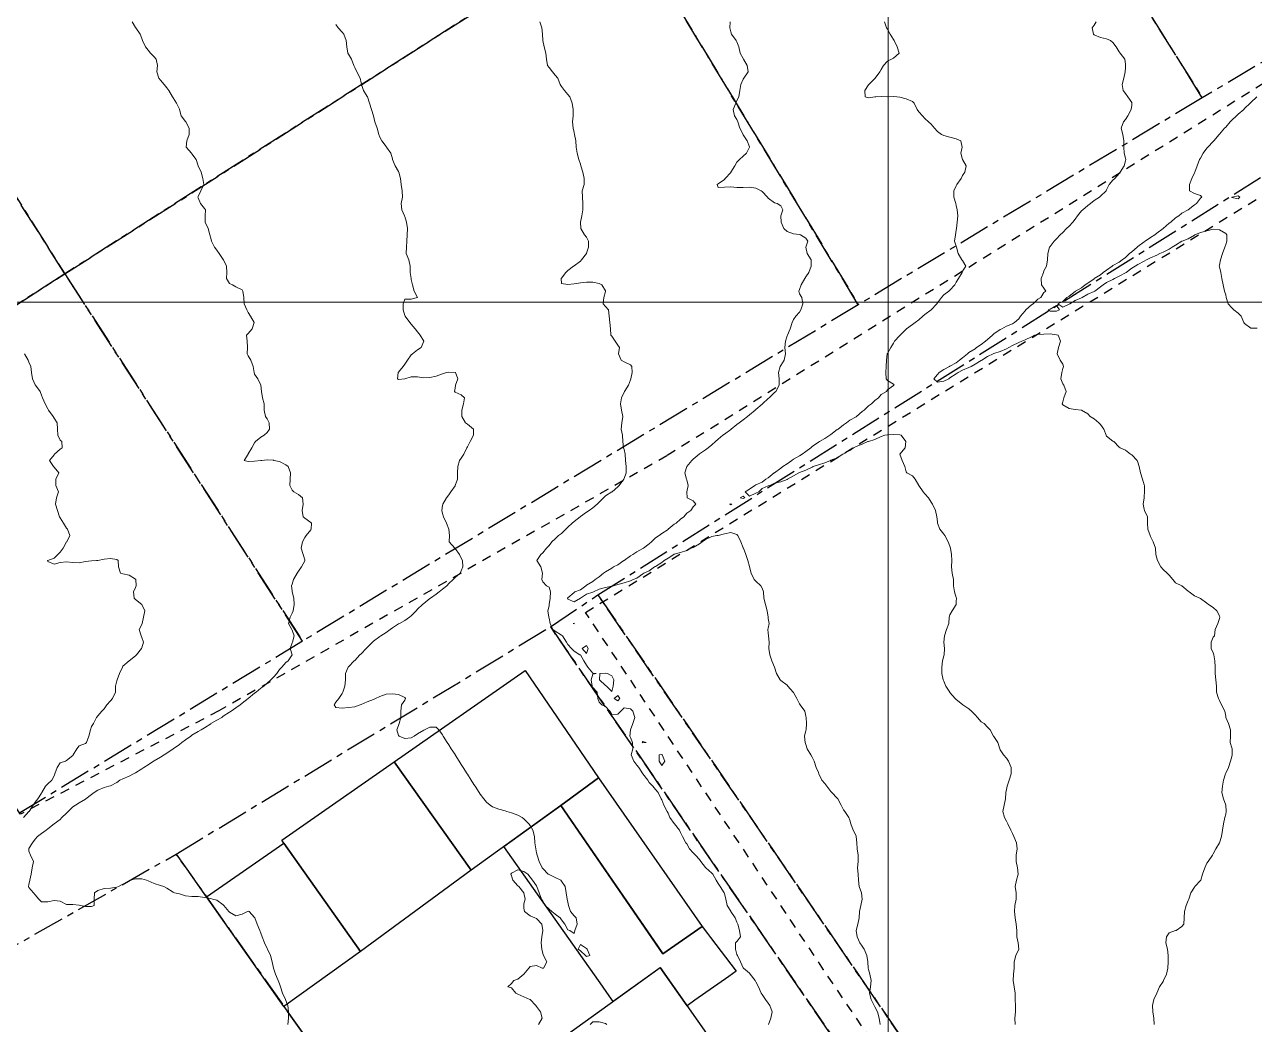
# Model space of a CAD drawing. Header units: centimetres. Extents: x 0 to 642158, y -847 to 649707.
# Drawn here: x 616697.9 to 616796, y 620529.8 to 620609.5 of the extents above; entities that cross this region are included whole.
import ezdxf

# ---------------------------------------------------------------- set-up
doc = ezdxf.new("R2010")
doc.units = ezdxf.units.CM
doc.header["$MEASUREMENT"] = 0
doc.linetypes.add('CENTERX2', pattern=[4, 2.5, -0.5, 0.5, -0.5])
doc.linetypes.add('JIS_02_0.7', pattern=[1.35, 0.75, -0.6])
for name, color, linetype, lineweight in [('MEV_grille', 254, 'Continuous', 9), ('WAL_parcellaire agricole', 7, 'JIS_02_0.7', 25), ('WAL_topographie 0.5', 253, 'Continuous', 20)]:
    doc.layers.add(name, color=color, linetype=linetype, lineweight=lineweight)
doc.layers.add('SPW_batiments', color=7, linetype='Continuous')
doc.layers.add('SPW_parcellaire cadastral', color=7, linetype='CENTERX2', lineweight=25, true_color=0xff0542)

# ---------------------------------------------------------------- blocks, each defined once
blk = doc.blocks.new('*U114')
at = {"layer": 'MEV_grille', "transparency": 33554687}
blk.add_lwpolyline([(-1338.461, 0), (1338.461, 0)], dxfattribs=at)
blk = doc.blocks.new('*U115')
at = {"layer": 'MEV_grille', "color": 0, "linetype": 'ByBlock', "lineweight": -2, "transparency": 16777216}
blk.add_blockref('*U114', (0, -1800), dxfattribs=at)
blk = doc.blocks.new('*U112')
at = {"layer": 'MEV_grille', "transparency": 33554687}
blk.add_lwpolyline([(0, 1825.476), (0, -1825.476)], dxfattribs=at)
blk = doc.blocks.new('*U113')
at = {"layer": 'MEV_grille', "color": 0, "linetype": 'ByBlock', "lineweight": -2, "transparency": 16777216}
blk.add_blockref('*U112', (1400, 0), dxfattribs=at)

msp = doc.modelspace()

# ---------------------------------------------------------------- linework, layer by layer
at = {"layer": 'SPW_batiments'}
for points in [[(616743.689, 620549.424), (616740.681, 620547.218), (616733.546, 620542.068), (616727.394, 620550.701), (616737.846, 620557.983), (616743.689, 620549.424)], [(616733.546, 620542.068), (616724.708, 620535.572), (616718.582, 620544.214), (616718.415, 620544.446), (616727.394, 620550.701), (616733.546, 620542.068)], [(616751.983, 620537.551), (616748.833, 620535.384), (616740.681, 620547.218), (616743.689, 620549.424), (616751.983, 620537.551)], [(616751.39, 620531.673), (616750.771, 620531.235), (616748.632, 620534.284), (616748.623, 620534.277), (616744.875, 620531.584), (616744.362, 620532.31), (616744.018, 620532.797), (616736.142, 620543.942), (616739.94, 620546.683), (616740.681, 620547.218), (616748.693, 620535.587), (616748.833, 620535.384), (616751.983, 620537.551), (616752.408, 620536.996), (616752.643, 620536.689), (616754.698, 620534.01), (616754.097, 620533.585), (616751.39, 620531.673)], [(616724.708, 620535.572), (616718.6, 620531.181), (616712.416, 620539.93), (616718.582, 620544.214), (616724.708, 620535.572)], [(616758.517, 620520.185), (616775.953, 620495.388), (616765.021, 620487.87), (616747.785, 620512.55), (616746.252, 620511.45), (616736.451, 620525.532), (616748.633, 620534.284), (616758.517, 620520.185)]]:
    msp.add_lwpolyline(points, dxfattribs=at)
at = {"layer": 'SPW_parcellaire cadastral'}
for points in [[(616716.473, 620755.077), (616721.276, 620754.809), (616806.4, 620612.31), (616791.886, 620603.677), (616772.839, 620634.138), (616700.189, 620750.603), (616711.082, 620755.815), (616716.473, 620755.077)], [(616673.238, 620735.417), (616745.705, 620618.073), (616701.115, 620589.63), (616625.676, 620708.736), (616673.238, 620735.417)], [(616660.015, 620563.348), (616586.467, 620680.513), (616589.488, 620683.691), (616625.676, 620708.736), (616701.115, 620589.63), (616660.015, 620563.348)], [(616764.432, 620587.17), (616745.705, 620618.073), (616750.848, 620621.124), (616762.541, 620628.05), (616772.839, 620634.138), (616791.886, 620603.677), (616764.432, 620587.17)], [(616764.432, 620587.17), (616720.08, 620560.324), (616701.115, 620589.63), (616745.705, 620618.073), (616764.432, 620587.17)], [(616839.795, 620553.412), (616777.515, 620514.662), (616743.656, 620564.021), (616804.798, 620602.531), (616839.446, 620553.878), (616839.795, 620553.412)], [(616660.015, 620563.348), (616701.115, 620589.63), (616720.08, 620560.324), (616675.379, 620533.18), (616660.015, 620563.348)], [(616773.721, 620512.284), (616739.866, 620561.477), (616743.656, 620564.021), (616777.515, 620514.662), (616773.721, 620512.284)], [(616773.721, 620512.284), (616784.98, 620495.889), (616775.953, 620495.388), (616765.021, 620487.87), (616747.786, 620512.551), (616741.854, 620508.295), (616736.728, 620515.693), (616741.161, 620518.765), (616736.384, 620525.566), (616727.26, 620518.928), (616718.6, 620531.181), (616712.415, 620539.929), (616709.995, 620543.342), (616739.866, 620561.477), (616773.721, 620512.284)], [(616764.436, 620409.464), (616718.631, 620473.946), (616738.958, 620488.505), (616727.015, 620505.508), (616706.721, 620490.909), (616694.46, 620508.382), (616685.388, 620521.293), (616681.328, 620527.07), (616709.995, 620543.342), (616712.415, 620539.929), (616718.6, 620531.181), (616727.26, 620518.928), (616736.384, 620525.566), (616741.161, 620518.765), (616736.728, 620515.693), (616741.854, 620508.295), (616747.786, 620512.551), (616765.021, 620487.87), (616775.953, 620495.388), (616784.98, 620495.889), (616829.378, 620431.374), (616810.738, 620422.244), (616764.436, 620409.464)]]:
    msp.add_lwpolyline(points, dxfattribs=at)
at = {"layer": 'WAL_parcellaire agricole'}
for points in [[(616522.872, 620919.836), (616570.045, 620862.342), (616614.184, 620807.747), (616630.186, 620791.249), (616643.887, 620779.851), (616659.086, 620770.25), (616672.756, 620763.502), (616687.347, 620758.574), (616702.897, 620754.946), (616721.847, 620753.578), (616739.047, 620754.39), (616761.889, 620757.698), (616804.495, 620698.671), (616831, 620661.774), (616849.652, 620636.377), (616803.656, 620609.121), (616749.161, 620575.115), (616713.413, 620554.761), (616697.581, 620546.526), (616688.913, 620558.859), (616551.728, 620726.674), (616446.381, 620851.161), (616490.176, 620891.332), (616522.872, 620919.836)], [(616742.662, 620562.615), (616805.407, 620601.247), (616844.413, 620546.627), (616853.289, 620535.378), (616904.922, 620465.135), (616888.924, 620453.383), (616854.762, 620418.713), (616845.304, 620409.253), (616831.302, 620429.876), (616825.702, 620436.451), (616812.924, 620455.249), (616810.299, 620459.624), (616795.671, 620482.872), (616790.42, 620491.621), (616761.665, 620534.117), (616742.662, 620562.615)]]:
    msp.add_lwpolyline(points, dxfattribs=at)
at = {"layer": 'WAL_topographie 0.5'}
for points in [[(616706.492, 620609.75), (616706.75, 620609.279), (616706.771, 620609.25), (616707.135, 620608.75), (616707.25, 620608.417), (616707.308, 620608.25), (616707.56, 620607.75), (616707.75, 620607.475), (616707.938, 620607.25), (616708.25, 620606.938), (616708.4, 620606.75), (616708.5, 620606.25), (616708.445, 620605.75), (616708.617, 620605.25), (616708.75, 620605.088), (616709.05, 620604.75), (616709.25, 620604.485), (616709.42, 620604.25), (616709.701, 620603.75), (616709.75, 620603.679), (616710.028, 620603.25), (616710.25, 620602.77), (616710.26, 620602.75), (616710.384, 620602.25), (616710.75, 620601.781), (616710.775, 620601.75), (616711.045, 620601.25), (616711.028, 620600.75), (616710.854, 620600.25), (616710.798, 620599.75), (616711.228, 620599.25), (616711.25, 620599.214), (616711.592, 620598.75), (616711.75, 620598.25), (616711.75, 620598.25), (616711.989, 620597.75), (616712.13, 620597.25), (616712.197, 620596.75), (616711.956, 620596.25), (616711.75, 620595.812), (616711.721, 620595.75), (616711.75, 620595.688), (616711.945, 620595.25), (616712.25, 620594.857), (616712.344, 620594.75), (616712.3, 620594.25), (616712.317, 620593.75), (616712.547, 620593.25), (616712.671, 620592.75), (616712.75, 620592.477), (616712.82, 620592.25), (616713.058, 620591.75), (616713.25, 620591.523), (616713.417, 620591.25), (616713.75, 620590.788), (616713.773, 620590.75), (616714.014, 620590.25), (616714.042, 620589.75), (616714.01, 620589.25), (616714.25, 620588.875), (616714.5, 620588.75), (616714.75, 620588.596), (616715.25, 620588.35), (616715.307, 620588.25), (616715.406, 620587.75), (616715.429, 620587.25), (616715.625, 620586.75), (616715.75, 620586.542), (616715.925, 620586.25), (616716.219, 620585.75), (616716.05, 620585.25), (616715.75, 620584.875), (616715.613, 620584.75), (616715.667, 620584.25), (616715.697, 620583.75), (616715.667, 620583.25), (616715.75, 620583.096), (616715.964, 620582.75), (616716.142, 620582.25), (616716.217, 620581.75), (616716.25, 620581.635), (616716.513, 620581.25), (616716.75, 620580.75), (616716.75, 620580.75), (616716.806, 620580.25), (616716.897, 620579.75), (616717.008, 620579.25), (616717.026, 620578.75), (616717.125, 620578.25), (616717.25, 620578.06), (616717.412, 620577.75), (616717.452, 620577.25), (616717.25, 620576.984), (616717.021, 620576.75), (616716.75, 620576.606), (616716.329, 620576.25), (616716.25, 620576.139), (616716.024, 620575.75), (616715.75, 620575.26), (616715.742, 620575.25), (616715.417, 620574.75), (616715.75, 620574.648), (616716.25, 620574.675), (616716.75, 620574.742), (616716.821, 620574.75), (616717.25, 620574.788), (616717.75, 620574.758), (616717.792, 620574.75), (616718.25, 620574.654), (616718.75, 620574.401), (616718.926, 620574.25), (616719.112, 620573.75), (616719.094, 620573.25), (616719.06, 620572.75), (616719.25, 620572.369), (616719.375, 620572.25), (616719.75, 620572.029), (616720.067, 620571.75), (616720.139, 620571.25), (616720.048, 620570.75), (616720.139, 620570.25), (616720.25, 620570.129), (616720.75, 620569.797), (616720.788, 620569.75), (616720.769, 620569.25), (616720.75, 620569.221), (616720.36, 620568.75), (616720.25, 620568.589), (616720.064, 620568.25), (616719.964, 620567.75), (616720.12, 620567.25), (616720.25, 620566.812), (616720.265, 620566.75), (616720.25, 620566.729), (616719.994, 620566.25), (616719.75, 620565.906), (616719.656, 620565.75), (616719.356, 620565.25), (616719.25, 620564.883), (616719.194, 620564.75), (616719.25, 620564.35), (616719.264, 620564.25), (616719.395, 620563.75), (616719.406, 620563.25), (616719.325, 620562.75), (616719.25, 620562.562), (616719.083, 620562.25), (616718.967, 620561.75), (616719.232, 620561.25), (616719.25, 620561.208), (616719.412, 620560.75), (616719.266, 620560.25), (616719.25, 620560.187), (616719.098, 620559.75), (616719.25, 620559.25), (616719.25, 620559.25), (616719.25, 620559.25), (616718.942, 620558.75), (616718.75, 620558.631), (616718.43, 620558.25), (616718.25, 620558.066), (616718.038, 620557.75), (616717.75, 620557.446), (616717.562, 620557.25), (616717.25, 620556.985), (616716.983, 620556.75), (616716.75, 620556.588), (616716.374, 620556.25), (616716.25, 620556.172), (616715.75, 620555.763), (616715.736, 620555.75), (616715.25, 620555.376), (616715.102, 620555.25), (616714.75, 620555.011), (616714.397, 620554.75), (616714.25, 620554.657), (616713.75, 620554.332), (616713.626, 620554.25), (616713.25, 620554.033), (616712.773, 620553.75), (616712.75, 620553.734), (616712.25, 620553.407), (616711.985, 620553.25), (616711.75, 620553.113), (616711.25, 620552.818), (616711.153, 620552.75), (616710.75, 620552.454), (616710.449, 620552.25), (616710.25, 620552.094), (616709.763, 620551.75), (616709.75, 620551.739), (616709.25, 620551.382), (616709.028, 620551.25), (616708.75, 620551.068), (616708.25, 620550.787), (616708.18, 620550.75), (616707.75, 620550.456), (616707.408, 620550.25), (616707.25, 620550.14), (616706.75, 620549.835), (616706.581, 620549.75), (616706.25, 620549.551), (616705.75, 620549.355), (616705.495, 620549.25), (616705.25, 620549.063), (616704.75, 620548.778), (616704.632, 620548.75), (616704.25, 620548.65), (616703.75, 620548.447), (616703.45, 620548.25), (616703.25, 620548.101), (616702.789, 620547.75), (616702.75, 620547.72), (616702.25, 620547.438), (616701.948, 620547.25), (616701.75, 620547.112), (616701.383, 620546.75), (616701.25, 620546.611), (616700.879, 620546.25), (616700.75, 620546.105), (616700.25, 620545.75), (616700.25, 620545.75), (616699.75, 620545.354), (616699.614, 620545.25), (616699.25, 620544.974), (616698.937, 620544.75), (616698.75, 620544.531), (616698.529, 620544.25), (616698.25, 620543.778), (616698.229, 620543.75), (616698.25, 620543.583), (616698.368, 620543.25), (616698.615, 620542.75), (616698.509, 620542.25), (616698.417, 620541.75), (616698.327, 620541.25), (616698.25, 620540.917), (616698.217, 620540.75), (616698.25, 620540.687), (616698.618, 620540.25), (616698.75, 620540.094), (616699.025, 620539.75), (616699.25, 620539.525), (616699.75, 620539.521), (616700.25, 620539.631), (616700.75, 620539.583), (616701.25, 620539.321), (616701.75, 620539.318), (616702.25, 620539.269), (616702.35, 620539.25), (616702.75, 620539.159), (616703.25, 620539.156), (616703.438, 620539.25), (616703.45, 620539.75), (616703.489, 620540.25), (616703.75, 620540.432), (616704.25, 620540.583), (616704.75, 620540.625), (616705.25, 620540.705), (616705.387, 620540.75), (616705.75, 620540.932), (616706.25, 620541.2), (616706.357, 620541.25), (616706.75, 620541.372), (616707.25, 620541.368), (616707.632, 620541.25), (616707.75, 620541.203), (616708.25, 620541.006), (616708.75, 620540.847), (616709.019, 620540.75), (616709.25, 620540.63), (616709.75, 620540.296), (616709.875, 620540.25), (616710.25, 620540.175), (616710.75, 620540.021), (616711.25, 620539.946), (616711.75, 620539.952), (616712.25, 620539.875), (616712.75, 620539.804), (616712.886, 620539.75), (616713.25, 620539.657), (616713.75, 620539.291), (616713.789, 620539.25), (616714.208, 620538.75), (616714.25, 620538.7), (616714.75, 620538.412), (616715.25, 620538.54), (616715.683, 620538.75), (616715.75, 620538.797), (616715.824, 620538.75), (616716.25, 620538.29), (616716.267, 620538.25), (616716.467, 620537.75), (616716.667, 620537.25), (616716.75, 620537.033), (616716.857, 620536.75), (616717.045, 620536.25), (616717.25, 620535.804), (616717.277, 620535.75), (616717.519, 620535.25), (616717.648, 620534.75), (616717.75, 620534.25), (616717.75, 620534.25), (616717.933, 620533.75), (616718.131, 620533.25), (616718.25, 620532.994), (616718.33, 620532.75), (616718.491, 620532.25), (616718.711, 620531.75), (616718.75, 620531.654), (616718.91, 620531.25), (616718.967, 620530.75), (616718.95, 620530.25), (616718.905, 620529.75)], [(616739.017, 620609.75), (616739.176, 620609.25), (616739.231, 620608.75), (616739.25, 620608.251), (616739.25, 620608.25), (616739.364, 620607.75), (616739.487, 620607.25), (616739.548, 620606.75), (616739.637, 620606.25), (616739.75, 620606.083), (616740.031, 620605.75), (616740.25, 620605.491), (616740.447, 620605.25), (616740.647, 620604.75), (616740.75, 620604.59), (616740.98, 620604.25), (616741.25, 620603.947), (616741.417, 620603.75), (616741.594, 620603.25), (616741.671, 620602.75), (616741.685, 620602.25), (616741.621, 620601.75), (616741.68, 620601.25), (616741.75, 620600.917), (616741.793, 620600.75), (616741.895, 620600.25), (616741.929, 620599.75), (616742.005, 620599.25), (616742.13, 620598.75), (616742.25, 620598.383), (616742.298, 620598.25), (616742.447, 620597.75), (616742.563, 620597.25), (616742.568, 620596.75), (616742.386, 620596.25), (616742.423, 620595.75), (616742.45, 620595.25), (616742.447, 620594.75), (616742.361, 620594.25), (616742.25, 620593.75), (616742.295, 620593.25), (616742.576, 620592.75), (616742.75, 620592.55), (616742.9, 620592.25), (616742.893, 620591.75), (616742.75, 620591.279), (616742.742, 620591.25), (616742.348, 620590.75), (616742.25, 620590.656), (616741.75, 620590.284), (616741.702, 620590.25), (616741.25, 620589.909), (616741.093, 620589.75), (616740.75, 620589.288), (616740.715, 620589.25), (616740.75, 620588.85), (616741.25, 620588.769), (616741.75, 620588.833), (616742.25, 620588.919), (616742.75, 620588.958), (616743.25, 620588.964), (616743.75, 620588.85), (616743.967, 620588.75), (616744.25, 620588.286), (616744.261, 620588.25), (616744.25, 620588.214), (616744.115, 620587.75), (616744.078, 620587.25), (616744.25, 620587.038), (616744.484, 620586.75), (616744.552, 620586.25), (616744.602, 620585.75), (616744.664, 620585.25), (616744.691, 620584.75), (616744.75, 620584.667), (616745.02, 620584.25), (616745.25, 620583.935), (616745.372, 620583.75), (616745.306, 620583.25), (616745.5, 620582.75), (616745.75, 620582.601), (616746.25, 620582.361), (616746.37, 620582.25), (616746.393, 620581.75), (616746.268, 620581.25), (616746.25, 620581.187), (616746.083, 620580.75), (616745.786, 620580.25), (616745.75, 620580.183), (616745.547, 620579.75), (616745.446, 620579.25), (616745.538, 620578.75), (616745.628, 620578.25), (616745.55, 620577.75), (616745.51, 620577.25), (616745.616, 620576.75), (616745.641, 620576.25), (616745.702, 620575.75), (616745.75, 620575.614), (616745.821, 620575.25), (616745.854, 620574.75), (616745.897, 620574.25), (616745.898, 620573.75), (616745.75, 620573.317), (616745.73, 620573.25), (616745.353, 620572.75), (616745.25, 620572.65), (616744.778, 620572.25), (616744.75, 620572.231), (616744.25, 620571.913), (616744.106, 620571.75), (616743.75, 620571.425), (616743.602, 620571.25), (616743.25, 620570.965), (616742.946, 620570.75), (616742.75, 620570.628), (616742.25, 620570.27), (616742.225, 620570.25), (616741.75, 620569.881), (616741.587, 620569.75), (616741.25, 620569.415), (616741.087, 620569.25), (616740.75, 620568.93), (616740.505, 620568.75), (616740.25, 620568.5), (616739.973, 620568.25), (616739.75, 620567.961), (616739.553, 620567.75), (616739.25, 620567.373), (616739.1, 620567.25), (616738.769, 620566.75), (616739.107, 620566.25), (616739.224, 620565.75), (616739.175, 620565.25), (616739.25, 620565.073), (616739.556, 620564.75), (616739.75, 620564.633), (616739.858, 620564.25), (616739.829, 620563.75), (616739.76, 620563.25), (616739.75, 620563.135), (616739.654, 620562.75), (616739.73, 620562.25), (616739.75, 620562.15), (616739.835, 620561.75), (616740.065, 620561.25), (616740.25, 620561.115), (616740.75, 620560.806), (616740.815, 620560.75), (616741.134, 620560.25), (616741.25, 620560.071), (616741.531, 620559.75), (616741.75, 620559.524), (616742.222, 620559.25), (616742.25, 620559.226), (616742.52, 620558.75), (616742.75, 620558.41), (616742.85, 620558.25), (616743.25, 620557.765), (616743.5, 620557.75), (616743.25, 620557.694), (616743.112, 620557.25), (616743.183, 620556.75), (616743.25, 620556.625), (616743.583, 620556.25), (616743.657, 620555.75), (616743.75, 620555.472), (616743.972, 620555.25), (616744.25, 620555.103), (616744.603, 620554.75), (616744.75, 620554.472), (616745.25, 620554.5), (616745.483, 620554.75), (616745.75, 620555.017), (616746.25, 620554.942), (616746.442, 620554.75), (616746.602, 620554.25), (616746.45, 620553.75), (616746.25, 620553.25), (616746.25, 620553.249), (616746.212, 620552.75), (616746.25, 620552.65), (616746.417, 620552.25), (616746.429, 620551.75), (616746.31, 620551.25), (616746.531, 620550.75), (616746.75, 620550.44), (616746.907, 620550.25), (616747.25, 620549.75), (616747.25, 620549.75), (616747.625, 620549.25), (616747.75, 620549.039), (616748.04, 620548.75), (616748.25, 620548.5), (616748.45, 620548.25), (616748.708, 620547.75), (616748.75, 620547.679), (616748.921, 620547.25), (616749.176, 620546.75), (616749.25, 620546.617), (616749.395, 620546.25), (616749.75, 620545.768), (616749.77, 620545.75), (616750.167, 620545.25), (616750.25, 620545.05), (616750.393, 620544.75), (616750.667, 620544.25), (616750.75, 620544.156), (616750.953, 620543.75), (616751.25, 620543.433), (616751.433, 620543.25), (616751.75, 620542.911), (616751.872, 620542.75), (616752.25, 620542.267), (616752.27, 620542.25), (616752.75, 620541.821), (616752.811, 620541.75), (616753.088, 620541.25), (616753.25, 620541), (616753.398, 620540.75), (616753.729, 620540.25), (616753.75, 620540.187), (616753.865, 620539.75), (616753.964, 620539.25), (616754.25, 620538.783), (616754.272, 620538.75), (616754.607, 620538.25), (616754.75, 620537.9), (616754.809, 620537.75), (616754.945, 620537.25), (616755.03, 620536.75), (616754.75, 620536.361), (616754.639, 620536.25), (616754.629, 620535.75), (616754.75, 620535.338), (616754.797, 620535.25), (616755.038, 620534.75), (616755.25, 620534.272), (616755.274, 620534.25), (616755.75, 620533.833), (616755.813, 620533.75), (616756.195, 620533.25), (616756.25, 620533.162), (616756.476, 620532.75), (616756.68, 620532.25), (616756.75, 620532.143), (616757.032, 620531.75), (616757.25, 620531.436), (616757.379, 620531.25), (616757.548, 620530.75), (616757.441, 620530.25), (616757.267, 620529.75)], [(616754.197, 620609.75), (616754.187, 620609.25), (616754.25, 620608.95), (616754.309, 620608.75), (616754.694, 620608.25), (616754.75, 620608.15), (616754.896, 620607.75), (616755, 620607.25), (616755.25, 620606.822), (616755.281, 620606.75), (616755.558, 620606.25), (616755.65, 620605.75), (616755.303, 620605.25), (616755.25, 620605.159), (616755.045, 620604.75), (616754.979, 620604.25), (616754.904, 620603.75), (616754.75, 620603.464), (616754.646, 620603.25), (616754.438, 620602.75), (616754.561, 620602.25), (616754.75, 620601.946), (616754.83, 620601.75), (616754.985, 620601.25), (616755.231, 620600.75), (616755.25, 620600.718), (616755.559, 620600.25), (616755.75, 620599.776), (616755.757, 620599.75), (616755.75, 620599.729), (616755.51, 620599.25), (616755.25, 620599.019), (616754.948, 620598.75), (616754.75, 620598.543), (616754.577, 620598.25), (616754.261, 620597.75), (616754.25, 620597.729), (616753.809, 620597.25), (616753.75, 620597.153), (616753.25, 620596.82), (616753.18, 620596.75), (616753.25, 620596.532), (616753.75, 620596.542), (616754.25, 620596.564), (616754.75, 620596.533), (616755.25, 620596.531), (616755.75, 620596.54), (616756.25, 620596.465), (616756.674, 620596.25), (616756.75, 620596.19), (616757.19, 620595.75), (616757.25, 620595.661), (616757.75, 620595.308), (616757.964, 620595.25), (616758.25, 620595.05), (616758.4, 620594.75), (616758.25, 620594.25), (616758.284, 620593.75), (616758.483, 620593.25), (616758.75, 620593), (616759.25, 620592.833), (616759.75, 620592.765), (616759.821, 620592.75), (616760.25, 620592.489), (616760.412, 620592.25), (616760.25, 620591.75), (616760.361, 620591.25), (616760.673, 620590.75), (616760.658, 620590.25), (616760.481, 620589.75), (616760.25, 620589.39), (616760.177, 620589.25), (616759.885, 620588.75), (616759.75, 620588.393), (616759.689, 620588.25), (616759.75, 620588.028), (616759.929, 620587.75), (616760, 620587.25), (616759.84, 620586.75), (616759.75, 620586.575), (616759.454, 620586.25), (616759.25, 620585.985), (616759.152, 620585.75), (616758.987, 620585.25), (616758.775, 620584.75), (616758.75, 620584.679), (616758.61, 620584.25), (616758.56, 620583.75), (616758.63, 620583.25), (616758.519, 620582.75), (616758.25, 620582.313), (616758.209, 620582.25), (616758.064, 620581.75), (616758.117, 620581.25), (616758.125, 620580.75), (616757.846, 620580.25), (616757.75, 620580.158), (616757.324, 620579.75), (616757.25, 620579.694), (616756.774, 620579.25), (616756.75, 620579.231), (616756.25, 620578.798), (616756.203, 620578.75), (616755.75, 620578.386), (616755.602, 620578.25), (616755.25, 620577.993), (616754.925, 620577.75), (616754.75, 620577.621), (616754.282, 620577.25), (616754.25, 620577.22), (616753.75, 620576.842), (616753.625, 620576.75), (616753.25, 620576.445), (616753.035, 620576.25), (616752.75, 620575.987), (616752.448, 620575.75), (616752.25, 620575.579), (616751.75, 620575.269), (616751.723, 620575.25), (616751.25, 620574.848), (616751.139, 620574.75), (616750.75, 620574.257), (616750.744, 620574.25), (616750.579, 620573.75), (616750.73, 620573.25), (616750.75, 620573.188), (616750.847, 620572.75), (616750.75, 620572.25), (616750.779, 620571.75), (616751.25, 620571.528), (616751.472, 620571.25), (616751.25, 620571.037), (616751.072, 620570.75), (616750.75, 620570.531), (616750.517, 620570.25), (616750.25, 620570.048), (616749.908, 620569.75), (616749.75, 620569.656), (616749.255, 620569.25), (616749.25, 620569.247), (616748.75, 620568.916), (616748.534, 620568.75), (616748.25, 620568.562), (616747.932, 620568.25), (616747.75, 620568.098), (616747.295, 620567.75), (616747.25, 620567.719), (616746.75, 620567.453), (616746.435, 620567.25), (616746.25, 620567.13), (616745.75, 620566.765), (616745.731, 620566.75), (616745.25, 620566.43), (616744.901, 620566.25), (616744.75, 620566.161), (616744.25, 620565.868), (616744.087, 620565.75), (616743.75, 620565.455), (616743.444, 620565.25), (616743.25, 620565.085), (616742.75, 620564.783), (616742.696, 620564.75), (616742.25, 620564.414), (616741.817, 620564.25), (616741.75, 620564.203), (616741.25, 620563.785), (616741.226, 620563.75), (616741.25, 620563.672), (616741.75, 620563.478), (616742.25, 620563.745), (616742.259, 620563.75), (616742.75, 620564.081), (616743.25, 620564.227), (616743.309, 620564.25), (616743.75, 620564.466), (616744.25, 620564.606), (616744.75, 620564.706), (616744.902, 620564.75), (616745.25, 620564.835), (616745.75, 620564.978), (616746.25, 620565.143), (616746.476, 620565.25), (616746.75, 620565.341), (616747.25, 620565.686), (616747.317, 620565.75), (616747.75, 620565.942), (616748.177, 620566.25), (616748.25, 620566.29), (616748.75, 620566.602), (616748.931, 620566.75), (616749.25, 620566.945), (616749.698, 620567.25), (616749.75, 620567.271), (616750.25, 620567.408), (616750.75, 620567.57), (616751.086, 620567.75), (616751.25, 620567.81), (616751.75, 620568.087), (616751.983, 620568.25), (616752.25, 620568.434), (616752.75, 620568.682), (616753.139, 620568.75), (616753.25, 620568.767), (616753.75, 620568.903), (616754.25, 620568.995), (616754.75, 620568.836), (616754.829, 620568.75), (616755.06, 620568.25), (616755.25, 620567.775), (616755.26, 620567.75), (616755.454, 620567.25), (616755.614, 620566.75), (616755.75, 620566.281), (616755.76, 620566.25), (616755.891, 620565.75), (616756.135, 620565.25), (616756.25, 620565.107), (616756.645, 620564.75), (616756.75, 620564.55), (616756.854, 620564.25), (616756.9, 620563.75), (616757.017, 620563.25), (616757.154, 620562.75), (616757.235, 620562.25), (616757.25, 620562.125), (616757.322, 620561.75), (616757.25, 620561.375), (616757.224, 620561.25), (616757.25, 620561), (616757.269, 620560.75), (616757.324, 620560.25), (616757.3, 620559.75), (616757.375, 620559.25), (616757.526, 620558.75), (616757.75, 620558.25), (616757.75, 620558.25), (616757.912, 620557.75), (616758.198, 620557.25), (616758.25, 620557.198), (616758.75, 620556.807), (616758.813, 620556.75), (616759.234, 620556.25), (616759.25, 620556.228), (616759.532, 620555.75), (616759.75, 620555.325), (616759.798, 620555.25), (616760.159, 620554.75), (616760.25, 620554.35), (616760.263, 620554.25), (616760.291, 620553.75), (616760.268, 620553.25), (616760.25, 620553.188), (616760.129, 620552.75), (616760.182, 620552.25), (616760.25, 620552.071), (616760.357, 620551.75), (616760.655, 620551.25), (616760.75, 620551.083), (616760.906, 620550.75), (616761.074, 620550.25), (616761.25, 620549.844), (616761.279, 620549.75), (616761.531, 620549.25), (616761.75, 620548.966), (616761.917, 620548.75), (616762.25, 620548.329), (616762.323, 620548.25), (616762.75, 620547.801), (616762.791, 620547.75), (616763.073, 620547.25), (616763.25, 620546.881), (616763.35, 620546.75), (616763.681, 620546.25), (616763.75, 620546.05), (616763.847, 620545.75), (616764.021, 620545.25), (616764.25, 620544.792), (616764.266, 620544.75), (616764.313, 620544.25), (616764.331, 620543.75), (616764.421, 620543.25), (616764.412, 620542.75), (616764.365, 620542.25), (616764.409, 620541.75), (616764.448, 620541.25), (616764.5, 620540.75), (616764.689, 620540.25), (616764.75, 620539.75), (616764.75, 620539.75), (616764.75, 620539.75), (616764.622, 620539.25), (616764.537, 620538.75), (616764.492, 620538.25), (616764.4, 620537.75), (616764.272, 620537.25), (616764.333, 620536.75), (616764.567, 620536.25), (616764.75, 620535.986), (616764.904, 620535.75), (616765.115, 620535.25), (616765.186, 620534.75), (616765.216, 620534.25), (616765.25, 620534.135), (616765.352, 620533.75), (616765.468, 620533.25), (616765.401, 620532.75), (616765.333, 620532.25), (616765.453, 620531.75), (616765.702, 620531.25), (616765.75, 620531.147), (616765.955, 620530.75), (616766.096, 620530.25), (616766.186, 620529.75)], [(616766.536, 620609.75), (616766.694, 620609.25), (616766.75, 620609.15), (616766.981, 620608.75), (616767.25, 620608.33), (616767.295, 620608.25), (616767.547, 620607.75), (616767.706, 620607.25), (616767.25, 620606.83), (616767.076, 620606.75), (616766.75, 620606.597), (616766.446, 620606.25), (616766.25, 620605.926), (616766.159, 620605.75), (616765.773, 620605.25), (616765.75, 620605.216), (616765.276, 620604.75), (616765.25, 620604.722), (616764.952, 620604.25), (616764.967, 620603.75), (616765.25, 620603.682), (616765.75, 620603.742), (616765.834, 620603.75), (616766.25, 620603.794), (616766.75, 620603.758), (616767.25, 620603.773), (616767.5, 620603.75), (616767.75, 620603.726), (616768.25, 620603.583), (616768.75, 620603.391), (616768.895, 620603.25), (616769.118, 620602.75), (616769.25, 620602.55), (616769.55, 620602.25), (616769.75, 620602.033), (616770.046, 620601.75), (616770.25, 620601.57), (616770.526, 620601.25), (616770.75, 620600.979), (616771.074, 620600.75), (616771.25, 620600.68), (616771.75, 620600.527), (616772.25, 620600.393), (616772.618, 620600.25), (616772.715, 620599.75), (616772.615, 620599.25), (616772.75, 620598.75), (616772.75, 620598.75), (616773.046, 620598.25), (616772.934, 620597.75), (616772.75, 620597.47), (616772.63, 620597.25), (616772.296, 620596.75), (616772.25, 620596.655), (616772.057, 620596.25), (616772.069, 620595.75), (616772.214, 620595.25), (616772.25, 620595.083), (616772.324, 620594.75), (616772.375, 620594.25), (616772.309, 620593.75), (616772.262, 620593.25), (616772.25, 620593.125), (616772.182, 620592.75), (616772.117, 620592.25), (616772.25, 620591.85), (616772.275, 620591.75), (616772.41, 620591.25), (616772.706, 620590.75), (616772.75, 620590.687), (616773.009, 620590.25), (616772.75, 620589.838), (616772.723, 620589.75), (616772.431, 620589.25), (616772.25, 620588.966), (616772.125, 620588.75), (616771.75, 620588.343), (616771.649, 620588.25), (616771.25, 620587.949), (616771.061, 620587.75), (616770.75, 620587.329), (616770.692, 620587.25), (616770.25, 620586.761), (616770.238, 620586.75), (616769.75, 620586.376), (616769.594, 620586.25), (616769.25, 620585.96), (616768.972, 620585.75), (616768.75, 620585.579), (616768.277, 620585.25), (616768.25, 620585.223), (616767.783, 620584.75), (616767.75, 620584.705), (616767.319, 620584.25), (616767.25, 620584.09), (616767.032, 620583.75), (616766.75, 620583.272), (616766.734, 620583.25), (616766.682, 620582.75), (616766.667, 620582.25), (616766.621, 620581.75), (616766.664, 620581.25), (616766.75, 620581.125), (616767.25, 620580.819), (616767.29, 620580.75), (616767.25, 620580.728), (616766.75, 620580.375), (616766.672, 620580.25), (616766.25, 620580.017), (616766.043, 620579.75), (616765.75, 620579.526), (616765.493, 620579.25), (616765.25, 620579.091), (616764.896, 620578.75), (616764.75, 620578.646), (616764.3, 620578.25), (616764.25, 620578.219), (616763.75, 620577.957), (616763.49, 620577.75), (616763.25, 620577.59), (616762.819, 620577.25), (616762.75, 620577.203), (616762.25, 620576.822), (616762.166, 620576.75), (616761.75, 620576.487), (616761.34, 620576.25), (616761.25, 620576.196), (616760.75, 620575.857), (616760.631, 620575.75), (616760.25, 620575.453), (616759.947, 620575.25), (616759.75, 620575.119), (616759.25, 620574.837), (616759.124, 620574.75), (616758.75, 620574.484), (616758.413, 620574.25), (616758.25, 620574.117), (616757.75, 620573.764), (616757.73, 620573.75), (616757.25, 620573.347), (616757.05, 620573.25), (616756.75, 620573.009), (616756.25, 620572.799), (616756.168, 620572.75), (616755.75, 620572.466), (616755.398, 620572.25), (616755.75, 620571.9), (616756.25, 620572.124), (616756.482, 620572.25), (616756.75, 620572.503), (616757.25, 620572.707), (616757.368, 620572.75), (616757.75, 620572.94), (616758.25, 620573.042), (616758.75, 620573.225), (616758.792, 620573.25), (616759.25, 620573.522), (616759.678, 620573.75), (616759.75, 620573.79), (616760.25, 620573.977), (616760.75, 620574.211), (616760.833, 620574.25), (616761.25, 620574.402), (616761.75, 620574.543), (616762.216, 620574.75), (616762.25, 620574.762), (616762.75, 620574.961), (616763.195, 620575.25), (616763.25, 620575.28), (616763.75, 620575.535), (616764.052, 620575.75), (616764.25, 620575.851), (616764.75, 620576.033), (616765.206, 620576.25), (616765.25, 620576.266), (616765.75, 620576.422), (616766.25, 620576.656), (616766.562, 620576.75), (616766.75, 620576.791), (616767.25, 620576.82), (616767.75, 620576.794), (616767.85, 620576.75), (616768.231, 620576.25), (616768.171, 620575.75), (616767.75, 620575.25), (616767.934, 620574.75), (616768.141, 620574.25), (616768.25, 620573.834), (616768.306, 620573.75), (616768.75, 620573.528), (616768.958, 620573.25), (616769.25, 620572.75), (616769.25, 620572.75), (616769.614, 620572.25), (616769.75, 620572.083), (616770.036, 620571.75), (616770.25, 620571.429), (616770.35, 620571.25), (616770.597, 620570.75), (616770.703, 620570.25), (616770.75, 620569.85), (616770.765, 620569.75), (616770.946, 620569.25), (616771.25, 620568.864), (616771.331, 620568.75), (616771.607, 620568.25), (616771.75, 620567.917), (616771.796, 620567.75), (616771.869, 620567.25), (616771.904, 620566.75), (616771.865, 620566.25), (616771.912, 620565.75), (616772.021, 620565.25), (616772.028, 620564.75), (616772.104, 620564.25), (616772.25, 620563.812), (616772.266, 620563.75), (616772.25, 620563.5), (616772.229, 620563.25), (616771.917, 620562.75), (616771.75, 620562.417), (616771.685, 620562.25), (616771.655, 620561.75), (616771.481, 620561.25), (616771.311, 620560.75), (616771.266, 620560.25), (616771.31, 620559.75), (616771.273, 620559.25), (616771.25, 620559.167), (616771.161, 620558.75), (616771.097, 620558.25), (616771.103, 620557.75), (616771.215, 620557.25), (616771.25, 620557.139), (616771.417, 620556.75), (616771.726, 620556.25), (616771.75, 620556.226), (616772.15, 620555.75), (616772.25, 620555.661), (616772.75, 620555.279), (616772.785, 620555.25), (616773.25, 620554.921), (616773.456, 620554.75), (616773.75, 620554.456), (616773.939, 620554.25), (616774.25, 620553.891), (616774.464, 620553.75), (616774.75, 620553.477), (616774.95, 620553.25), (616775.231, 620552.75), (616775.25, 620552.714), (616775.575, 620552.25), (616775.715, 620551.75), (616775.75, 620551.667), (616776.013, 620551.25), (616776.25, 620550.985), (616776.417, 620550.75), (616776.639, 620550.25), (616776.628, 620549.75), (616776.471, 620549.25), (616776.303, 620548.75), (616776.25, 620548.5), (616776.205, 620548.25), (616776.169, 620547.75), (616776.068, 620547.25), (616775.971, 620546.75), (616776.093, 620546.25), (616776.25, 620545.975), (616776.357, 620545.75), (616776.6, 620545.25), (616776.75, 620544.982), (616776.853, 620544.75), (616777.05, 620544.25), (616777.105, 620543.75), (616777.034, 620543.25), (616777.042, 620542.75), (616777.139, 620542.25), (616777.182, 620541.75), (616777.05, 620541.25), (616776.957, 620540.75), (616777.033, 620540.25), (616777.028, 620539.75), (616776.92, 620539.25), (616776.893, 620538.75), (616776.941, 620538.25), (616777.036, 620537.75), (616777.096, 620537.25), (616777.083, 620536.75), (616777.202, 620536.25), (616777.235, 620535.75), (616777.012, 620535.25), (616776.881, 620534.75), (616776.858, 620534.25), (616776.807, 620533.75), (616776.804, 620533.25), (616776.864, 620532.75), (616776.941, 620532.25), (616776.958, 620531.75), (616776.984, 620531.25), (616776.986, 620530.75), (616776.927, 620530.25), (616776.939, 620529.75)], [(616783.402, 620609.75), (616783.25, 620609.485), (616783.107, 620609.25), (616783.193, 620608.75), (616783.25, 620608.697), (616783.75, 620608.486), (616784.25, 620608.377), (616784.565, 620608.25), (616784.75, 620608.089), (616785.013, 620607.75), (616785.25, 620607.354), (616785.333, 620607.25), (616785.695, 620606.75), (616785.75, 620606.35), (616785.762, 620606.25), (616785.75, 620606.083), (616785.722, 620605.75), (616785.636, 620605.25), (616785.486, 620604.75), (616785.568, 620604.25), (616785.75, 620604.01), (616785.953, 620603.75), (616786.25, 620603.298), (616786.272, 620603.25), (616786.25, 620603.083), (616786.206, 620602.75), (616785.944, 620602.25), (616785.75, 620601.941), (616785.595, 620601.75), (616785.398, 620601.25), (616785.54, 620600.75), (616785.611, 620600.25), (616785.612, 620599.75), (616785.647, 620599.25), (616785.75, 620598.861), (616785.782, 620598.75), (616785.75, 620598.639), (616785.655, 620598.25), (616785.333, 620597.75), (616785.25, 620597.648), (616784.892, 620597.25), (616784.75, 620597.095), (616784.448, 620596.75), (616784.25, 620596.347), (616784.207, 620596.25), (616783.75, 620595.823), (616783.67, 620595.75), (616783.25, 620595.474), (616782.967, 620595.25), (616782.75, 620595.083), (616782.35, 620594.75), (616782.25, 620594.648), (616781.935, 620594.25), (616781.75, 620594.006), (616781.541, 620593.75), (616781.25, 620593.441), (616781.055, 620593.25), (616780.75, 620592.935), (616780.54, 620592.75), (616780.25, 620592.437), (616780.058, 620592.25), (616779.75, 620591.817), (616779.701, 620591.75), (616779.55, 620591.25), (616779.531, 620590.75), (616779.445, 620590.25), (616779.25, 620589.869), (616779.202, 620589.75), (616779.031, 620589.25), (616779.064, 620588.75), (616779.25, 620588.49), (616779.393, 620588.25), (616779.25, 620588.135), (616779.003, 620587.75), (616778.75, 620587.605), (616778.398, 620587.25), (616778.25, 620587.158), (616777.81, 620586.75), (616777.75, 620586.685), (616777.373, 620586.25), (616777.25, 620586.052), (616776.9, 620585.75), (616776.75, 620585.648), (616776.25, 620585.451), (616775.879, 620585.25), (616775.75, 620585.191), (616775.25, 620584.849), (616775.145, 620584.75), (616774.75, 620584.405), (616774.578, 620584.25), (616774.25, 620583.987), (616773.874, 620583.75), (616773.75, 620583.661), (616773.25, 620583.344), (616773.139, 620583.25), (616772.75, 620582.926), (616772.504, 620582.75), (616772.25, 620582.538), (616771.75, 620582.271), (616771.712, 620582.25), (616771.25, 620581.992), (616770.884, 620581.75), (616770.75, 620581.59), (616770.46, 620581.25), (616770.75, 620581.003), (616771.25, 620581.058), (616771.649, 620581.25), (616771.75, 620581.341), (616772.25, 620581.666), (616772.408, 620581.75), (616772.75, 620581.95), (616773.25, 620582.149), (616773.443, 620582.25), (616773.75, 620582.427), (616774.25, 620582.721), (616774.294, 620582.75), (616774.75, 620583.029), (616775.203, 620583.25), (616775.25, 620583.273), (616775.75, 620583.445), (616776.25, 620583.659), (616776.454, 620583.75), (616776.75, 620583.912), (616777.25, 620584.155), (616777.492, 620584.25), (616777.75, 620584.358), (616778.25, 620584.601), (616778.5, 620584.75), (616778.75, 620584.784), (616779.25, 620584.83), (616779.75, 620584.84), (616780.25, 620584.779), (616780.386, 620584.75), (616780.565, 620584.25), (616780.412, 620583.75), (616780.29, 620583.25), (616780.555, 620582.75), (616780.75, 620582.432), (616780.797, 620582.25), (616780.75, 620582.068), (616780.684, 620581.75), (616780.603, 620581.25), (616780.75, 620580.855), (616780.827, 620580.75), (616781.025, 620580.25), (616780.825, 620579.75), (616780.75, 620579.417), (616780.711, 620579.25), (616780.75, 620579.187), (616781.25, 620578.886), (616781.75, 620578.816), (616782.25, 620578.75), (616782.25, 620578.75), (616782.75, 620578.464), (616782.946, 620578.25), (616783.25, 620578.071), (616783.629, 620577.75), (616783.75, 620577.621), (616784.017, 620577.25), (616784.201, 620576.75), (616784.25, 620576.681), (616784.75, 620576.281), (616784.813, 620576.25), (616785.25, 620575.813), (616785.341, 620575.75), (616785.75, 620575.554), (616786.162, 620575.25), (616786.25, 620575.19), (616786.69, 620574.75), (616786.75, 620574.6), (616786.85, 620574.25), (616786.958, 620573.75), (616787.109, 620573.25), (616787.25, 620572.8), (616787.259, 620572.75), (616787.281, 620572.25), (616787.25, 620571.875), (616787.235, 620571.75), (616787.173, 620571.25), (616787.25, 620570.85), (616787.275, 620570.75), (616787.5, 620570.25), (616787.5, 620569.75), (616787.528, 620569.25), (616787.717, 620568.75), (616787.75, 620568.687), (616787.976, 620568.25), (616788.139, 620567.75), (616788.187, 620567.25), (616788.25, 620566.95), (616788.298, 620566.75), (616788.566, 620566.25), (616788.75, 620566.055), (616789.094, 620565.75), (616789.25, 620565.603), (616789.523, 620565.25), (616789.75, 620564.987), (616790.25, 620564.75), (616790.25, 620564.75), (616790.75, 620564.327), (616790.827, 620564.25), (616791.25, 620563.944), (616791.687, 620563.75), (616791.75, 620563.728), (616792.25, 620563.35), (616792.383, 620563.25), (616792.75, 620563.011), (616793.05, 620562.75), (616793.25, 620562.35), (616793.271, 620562.25), (616793.25, 620562.125), (616793.113, 620561.75), (616792.917, 620561.25), (616792.861, 620560.75), (616792.75, 620560.639), (616792.583, 620560.25), (616792.602, 620559.75), (616792.75, 620559.386), (616792.8, 620559.25), (616792.891, 620558.75), (616792.911, 620558.25), (616792.907, 620557.75), (616792.956, 620557.25), (616793.009, 620556.75), (616793.026, 620556.25), (616793.167, 620555.75), (616793.25, 620555.583), (616793.429, 620555.25), (616793.679, 620554.75), (616793.75, 620554.35), (616793.775, 620554.25), (616793.974, 620553.75), (616794.143, 620553.25), (616794.14, 620552.75), (616794.112, 620552.25), (616794.25, 620551.806), (616794.264, 620551.75), (616794.28, 620551.25), (616794.25, 620551.125), (616794.13, 620550.75), (616793.964, 620550.25), (616793.75, 620549.788), (616793.735, 620549.75), (616793.574, 620549.25), (616793.485, 620548.75), (616793.45, 620548.25), (616793.569, 620547.75), (616793.75, 620547.25), (616793.75, 620547.25), (616793.785, 620546.75), (616793.75, 620546.536), (616793.689, 620546.25), (616793.579, 620545.75), (616793.5, 620545.25), (616793.411, 620544.75), (616793.25, 620544.25), (616793.25, 620544.25), (616792.962, 620543.75), (616792.75, 620543.357), (616792.694, 620543.25), (616792.353, 620542.75), (616792.25, 620542.614), (616792.08, 620542.25), (616791.908, 620541.75), (616791.768, 620541.25), (616791.75, 620541.226), (616791.296, 620540.75), (616791.25, 620540.7), (616790.969, 620540.25), (616790.806, 620539.75), (616790.75, 620539.625), (616790.6, 620539.25), (616790.453, 620538.75), (616790.435, 620538.25), (616790.408, 620537.75), (616790.25, 620537.562), (616789.796, 620537.25), (616789.75, 620537.231), (616789.25, 620537.063), (616789.029, 620536.75), (616788.987, 620536.25), (616789.109, 620535.75), (616789.162, 620535.25), (616789.152, 620534.75), (616789.13, 620534.25), (616789.019, 620533.75), (616788.798, 620533.25), (616788.75, 620533.167), (616788.462, 620532.75), (616788.25, 620532.25), (616788.25, 620532.25), (616788.029, 620531.75), (616787.898, 620531.25), (616787.925, 620530.75), (616788.009, 620530.25), (616788.033, 620529.75)], [(616722.75, 620609.528), (616722.929, 620609.25), (616723.25, 620608.904), (616723.388, 620608.75), (616723.569, 620608.25), (616723.609, 620607.75), (616723.702, 620607.25), (616723.75, 620607.146), (616723.976, 620606.75), (616724.181, 620606.25), (616724.25, 620606.083), (616724.401, 620605.75), (616724.669, 620605.25), (616724.75, 620604.875), (616724.776, 620604.75), (616724.953, 620604.25), (616725.25, 620603.772), (616725.263, 620603.75), (616725.426, 620603.25), (616725.583, 620602.75), (616725.75, 620602.25), (616725.75, 620602.25), (616725.838, 620601.75), (616726.036, 620601.25), (616726.165, 620600.75), (616726.25, 620600.544), (616726.397, 620600.25), (616726.75, 620599.788), (616726.783, 620599.75), (616727.133, 620599.25), (616727.25, 620598.812), (616727.266, 620598.75), (616727.472, 620598.25), (616727.75, 620597.809), (616727.774, 620597.75), (616727.886, 620597.25), (616727.95, 620596.75), (616728.036, 620596.25), (616728.044, 620595.75), (616727.957, 620595.25), (616728, 620594.75), (616728.23, 620594.25), (616728.25, 620594.194), (616728.364, 620593.75), (616728.45, 620593.25), (616728.442, 620592.75), (616728.393, 620592.25), (616728.388, 620591.75), (616728.357, 620591.25), (616728.568, 620590.75), (616728.661, 620590.25), (616728.673, 620589.75), (616728.736, 620589.25), (616728.75, 620589.194), (616728.843, 620588.75), (616728.992, 620588.25), (616729.25, 620587.75), (616729.25, 620587.75), (616729.25, 620587.75), (616728.75, 620587.621), (616728.25, 620587.625), (616728.103, 620587.25), (616728.109, 620586.75), (616728.25, 620586.315), (616728.273, 620586.25), (616728.637, 620585.75), (616728.75, 620585.623), (616729.075, 620585.25), (616729.25, 620585.011), (616729.472, 620584.75), (616729.75, 620584.25), (616729.75, 620584.25), (616729.75, 620584.25), (616729.546, 620583.75), (616729.25, 620583.562), (616728.844, 620583.25), (616728.75, 620583.173), (616728.469, 620582.75), (616728.25, 620582.429), (616728.115, 620582.25), (616727.75, 620581.792), (616727.707, 620581.75), (616727.667, 620581.25), (616727.75, 620581.211), (616728.25, 620581.25), (616728.25, 620581.25), (616728.75, 620581.422), (616729.25, 620581.424), (616729.75, 620581.332), (616730.25, 620581.352), (616730.75, 620581.477), (616731.25, 620581.665), (616731.571, 620581.75), (616731.75, 620581.787), (616732.25, 620581.772), (616732.297, 620581.75), (616732.476, 620581.25), (616732.279, 620580.75), (616732.25, 620580.5), (616732.206, 620580.25), (616732.25, 620580.202), (616732.75, 620579.98), (616732.993, 620579.75), (616732.929, 620579.25), (616732.8, 620578.75), (616732.78, 620578.25), (616733.078, 620577.75), (616733.25, 620577.646), (616733.717, 620577.25), (616733.727, 620576.75), (616733.455, 620576.25), (616733.25, 620575.84), (616733.198, 620575.75), (616732.961, 620575.25), (616732.75, 620574.933), (616732.613, 620574.75), (616732.466, 620574.25), (616732.446, 620573.75), (616732.442, 620573.25), (616732.269, 620572.75), (616732.25, 620572.72), (616731.913, 620572.25), (616731.75, 620572.008), (616731.564, 620571.75), (616731.266, 620571.25), (616731.25, 620571.15), (616731.193, 620570.75), (616731.25, 620570.5), (616731.33, 620570.25), (616731.577, 620569.75), (616731.75, 620569.25), (616731.75, 620569.25), (616731.809, 620568.75), (616731.79, 620568.25), (616732.226, 620567.75), (616732.25, 620567.727), (616732.6, 620567.25), (616732.75, 620566.95), (616732.857, 620566.75), (616732.884, 620566.25), (616732.75, 620565.944), (616732.667, 620565.75), (616732.25, 620565.413), (616732.111, 620565.25), (616731.75, 620564.931), (616731.588, 620564.75), (616731.25, 620564.476), (616730.985, 620564.25), (616730.75, 620564.086), (616730.291, 620563.75), (616730.25, 620563.72), (616729.75, 620563.34), (616729.648, 620563.25), (616729.25, 620562.871), (616729.143, 620562.75), (616728.75, 620562.353), (616728.624, 620562.25), (616728.25, 620561.975), (616727.824, 620561.75), (616727.75, 620561.702), (616727.25, 620561.38), (616727.071, 620561.25), (616726.75, 620561.017), (616726.331, 620560.75), (616726.25, 620560.693), (616725.75, 620560.332), (616725.653, 620560.25), (616725.25, 620559.824), (616725.168, 620559.75), (616724.75, 620559.328), (616724.654, 620559.25), (616724.25, 620558.796), (616724.195, 620558.75), (616723.75, 620558.27), (616723.728, 620558.25), (616723.5, 620557.75), (616723.513, 620557.25), (616723.447, 620556.75), (616723.301, 620556.25), (616723.25, 620556.15), (616722.964, 620555.75), (616722.75, 620555.464), (616722.614, 620555.25), (616722.75, 620555.036), (616723.25, 620554.971), (616723.75, 620555.022), (616724.25, 620555.099), (616724.682, 620555.25), (616724.75, 620555.279), (616725.25, 620555.485), (616725.75, 620555.665), (616725.912, 620555.75), (616726.25, 620555.903), (616726.75, 620556.093), (616727.25, 620556.133), (616727.75, 620556.062), (616728.25, 620555.841), (616728.309, 620555.75), (616728.25, 620555.625), (616727.977, 620555.25), (616727.924, 620554.75), (616727.932, 620554.25), (616727.798, 620553.75), (616727.75, 620553.6), (616727.598, 620553.25), (616727.75, 620552.812), (616727.786, 620552.75), (616728.25, 620552.559), (616728.75, 620552.611), (616728.992, 620552.75), (616729.25, 620552.924), (616729.75, 620553.228), (616729.813, 620553.25), (616730.25, 620553.469), (616730.75, 620553.459), (616730.97, 620553.25), (616731.25, 620552.867), (616731.311, 620552.75), (616731.627, 620552.25), (616731.75, 620552.056), (616731.946, 620551.75), (616732.25, 620551.278), (616732.268, 620551.25), (616732.589, 620550.75), (616732.75, 620550.5), (616732.911, 620550.25), (616733.224, 620549.75), (616733.25, 620549.707), (616733.526, 620549.25), (616733.75, 620548.899), (616733.854, 620548.75), (616734.171, 620548.25), (616734.25, 620548.121), (616734.546, 620547.75), (616734.75, 620547.477), (616735.063, 620547.25), (616735.25, 620547.105), (616735.75, 620546.929), (616736.25, 620546.786), (616736.375, 620546.75), (616736.75, 620546.639), (616737.25, 620546.442), (616737.607, 620546.25), (616737.75, 620546.15), (616738.15, 620545.75), (616738.25, 620545.625), (616738.45, 620545.25), (616738.583, 620544.75), (616738.63, 620544.25), (616738.686, 620543.75), (616738.75, 620543.45), (616738.797, 620543.25), (616738.955, 620542.75), (616739.208, 620542.25), (616739.25, 620542.198), (616739.669, 620541.75), (616739.75, 620541.704), (616740.25, 620541.462), (616740.681, 620541.25), (616740.75, 620541.183), (616741.033, 620540.75), (616741.125, 620540.25), (616741.206, 620539.75), (616741.25, 620539.5), (616741.297, 620539.25), (616741.476, 620538.75), (616741.75, 620538.41), (616741.924, 620538.25), (616741.984, 620537.75), (616741.819, 620537.25), (616741.75, 620537), (616741.417, 620537.25), (616741.25, 620537.303), (616741.014, 620537.75), (616740.75, 620538.102), (616740.645, 620538.25), (616740.25, 620538.544), (616739.974, 620538.75), (616739.75, 620538.939), (616739.439, 620539.25), (616739.25, 620539.577), (616739.158, 620539.75), (616738.973, 620540.25), (616738.774, 620540.75), (616738.75, 620540.806), (616738.442, 620541.25), (616738.25, 620541.509), (616738.071, 620541.75), (616737.75, 620541.945), (616737.25, 620542.078), (616736.75, 620541.821), (616736.705, 620541.75), (616736.75, 620541.594), (616736.867, 620541.25), (616737.25, 620540.811), (616737.336, 620540.75), (616737.75, 620540.25), (616737.75, 620540.25), (616737.846, 620539.75), (616737.75, 620539.375), (616737.732, 620539.25), (616737.75, 620539.036), (616737.794, 620538.75), (616738.25, 620538.417), (616738.625, 620538.25), (616738.75, 620538.205), (616739.177, 620537.75), (616739.25, 620537.25), (616739.25, 620537.25), (616739.25, 620537.25), (616739.176, 620536.75), (616739.128, 620536.25), (616739.17, 620535.75), (616739.25, 620535.417), (616739.313, 620535.25), (616739.583, 620534.75), (616739.321, 620534.25), (616739.25, 620534.227), (616739.194, 620534.25), (616738.75, 620534.44), (616738.25, 620534.375), (616738.143, 620534.25), (616737.75, 620533.75), (616737.75, 620533.75), (616737.25, 620533.356), (616736.932, 620533.25), (616736.75, 620533.028), (616736.472, 620532.75), (616736.75, 620532.664), (616737.093, 620532.25), (616737.25, 620532.167), (616737.75, 620531.961), (616738.232, 620531.75), (616738.25, 620531.741), (616738.699, 620531.25), (616738.75, 620531.169), (616739.066, 620530.75), (616739.194, 620530.25), (616738.908, 620529.75)], [(616796.224, 620603.75), (616795.75, 620603.299), (616795.694, 620603.25), (616795.25, 620602.812), (616795.193, 620602.75), (616794.75, 620602.378), (616794.609, 620602.25), (616794.25, 620601.903), (616794.105, 620601.75), (616793.75, 620601.338), (616793.662, 620601.25), (616793.25, 620600.785), (616793.223, 620600.75), (616792.802, 620600.25), (616792.75, 620600.187), (616792.318, 620599.75), (616792.25, 620599.65), (616791.947, 620599.25), (616791.75, 620598.868), (616791.67, 620598.75), (616791.463, 620598.25), (616791.288, 620597.75), (616791.25, 620597.685), (616791.046, 620597.25), (616790.854, 620596.75), (616790.854, 620596.25), (616791.25, 620596.048), (616791.75, 620595.88), (616791.844, 620595.75), (616791.75, 620595.672), (616791.425, 620595.25), (616791.25, 620595.143), (616790.754, 620594.75), (616790.75, 620594.747), (616790.25, 620594.466), (616790.012, 620594.25), (616789.75, 620594.093), (616789.361, 620593.75), (616789.25, 620593.673), (616788.75, 620593.25), (616788.75, 620593.25), (616788.25, 620592.876), (616788.105, 620592.75), (616787.75, 620592.534), (616787.328, 620592.25), (616787.25, 620592.196), (616786.75, 620591.816), (616786.678, 620591.75), (616786.25, 620591.397), (616786.083, 620591.25), (616785.75, 620590.948), (616785.495, 620590.75), (616785.25, 620590.576), (616784.75, 620590.286), (616784.699, 620590.25), (616784.25, 620589.917), (616783.98, 620589.75), (616783.75, 620589.565), (616783.253, 620589.25), (616783.25, 620589.247), (616782.75, 620588.89), (616782.542, 620588.75), (616782.25, 620588.519), (616781.766, 620588.25), (616781.75, 620588.233), (616781.25, 620587.862), (616781.079, 620587.75), (616780.75, 620587.424), (616780.349, 620587.25), (616780.75, 620586.961), (616781.25, 620587.211), (616781.326, 620587.25), (616781.75, 620587.498), (616782.25, 620587.729), (616782.292, 620587.75), (616782.75, 620588.007), (616783.25, 620588.217), (616783.3, 620588.25), (616783.75, 620588.6), (616783.985, 620588.75), (616784.25, 620588.933), (616784.75, 620589.188), (616784.872, 620589.25), (616785.25, 620589.436), (616785.75, 620589.703), (616785.818, 620589.75), (616786.25, 620590.09), (616786.531, 620590.25), (616786.75, 620590.382), (616787.25, 620590.645), (616787.419, 620590.75), (616787.75, 620590.911), (616788.25, 620591.128), (616788.49, 620591.25), (616788.75, 620591.372), (616789.25, 620591.61), (616789.479, 620591.75), (616789.75, 620591.916), (616790.25, 620592.237), (616790.272, 620592.25), (616790.75, 620592.429), (616791.25, 620592.727), (616791.283, 620592.75), (616791.75, 620592.938), (616792.25, 620593.072), (616792.75, 620593.184), (616793.25, 620593.142), (616793.75, 620592.861), (616793.85, 620592.75), (616793.838, 620592.25), (616793.75, 620591.985), (616793.673, 620591.75), (616793.5, 620591.25), (616793.339, 620590.75), (616793.25, 620590.333), (616793.231, 620590.25), (616793.25, 620590.179), (616793.354, 620589.75), (616793.456, 620589.25), (616793.538, 620588.75), (616793.659, 620588.25), (616793.75, 620587.95), (616793.8, 620587.75), (616793.95, 620587.25), (616794.25, 620586.922), (616794.403, 620586.75), (616794.75, 620586.484), (616794.974, 620586.25), (616795.212, 620585.75), (616795.25, 620585.681), (616795.75, 620585.294), (616796.25, 620585.29)], [(616794.75, 620595.62), (616794.868, 620595.75), (616794.75, 620595.849), (616794.25, 620595.753), (616794.245, 620595.75), (616794.25, 620595.712), (616794.75, 620595.62)], [(616780.25, 620586.667), (616780.488, 620586.75), (616780.25, 620587.114), (616779.75, 620586.823), (616779.583, 620586.75), (616779.75, 620586.65), (616780.25, 620586.667)], [(616697.883, 620583.25), (616698.172, 620582.75), (616698.25, 620582.594), (616698.399, 620582.25), (616698.462, 620581.75), (616698.526, 620581.25), (616698.75, 620580.772), (616698.766, 620580.75), (616699.13, 620580.25), (616699.25, 620579.961), (616699.33, 620579.75), (616699.552, 620579.25), (616699.75, 620578.861), (616699.817, 620578.75), (616700.167, 620578.25), (616700.25, 620578.125), (616700.487, 620577.75), (616700.528, 620577.25), (616700.546, 620576.75), (616700.75, 620576.375), (616700.865, 620576.25), (616700.9, 620575.75), (616700.75, 620575.635), (616700.296, 620575.25), (616700.25, 620575.2), (616699.875, 620574.75), (616700.204, 620574.25), (616700.25, 620574.2), (616700.625, 620573.75), (616700.389, 620573.25), (616700.4, 620572.75), (616700.603, 620572.25), (616700.438, 620571.75), (616700.354, 620571.25), (616700.516, 620570.75), (616700.691, 620570.25), (616700.75, 620570.155), (616701.016, 620569.75), (616701.25, 620569.333), (616701.313, 620569.25), (616701.509, 620568.75), (616701.26, 620568.25), (616701.25, 620568.241), (616700.967, 620567.75), (616700.75, 620567.433), (616700.541, 620567.25), (616700.25, 620566.954), (616699.75, 620566.762), (616699.733, 620566.75), (616699.75, 620566.673), (616700.25, 620566.482), (616700.75, 620566.596), (616701.25, 620566.644), (616701.75, 620566.612), (616702.25, 620566.587), (616702.75, 620566.675), (616703.25, 620566.724), (616703.625, 620566.75), (616703.75, 620566.762), (616704.25, 620566.856), (616704.75, 620566.911), (616705.25, 620566.85), (616705.379, 620566.75), (616705.38, 620566.25), (616705.542, 620565.75), (616705.75, 620565.687), (616706.25, 620565.594), (616706.75, 620565.266), (616706.767, 620565.25), (616706.813, 620564.75), (616706.75, 620564.617), (616706.597, 620564.25), (616706.641, 620563.75), (616706.75, 620563.641), (616707.25, 620563.25), (616707.25, 620563.25), (616707.492, 620562.75), (616707.391, 620562.25), (616707.281, 620561.75), (616707.25, 620561.659), (616707.036, 620561.25), (616707.194, 620560.75), (616707.25, 620560.625), (616707.391, 620560.25), (616707.25, 620559.8), (616707.233, 620559.75), (616706.826, 620559.25), (616706.75, 620559.169), (616706.25, 620558.765), (616706.236, 620558.75), (616705.75, 620558.321), (616705.699, 620558.25), (616705.483, 620557.75), (616705.275, 620557.25), (616705.25, 620557.167), (616705.157, 620556.75), (616705.145, 620556.25), (616704.927, 620555.75), (616704.75, 620555.577), (616704.454, 620555.25), (616704.25, 620554.926), (616704.05, 620554.75), (616703.75, 620554.375), (616703.639, 620554.25), (616703.396, 620553.75), (616703.25, 620553.517), (616703.152, 620553.25), (616703.029, 620552.75), (616702.85, 620552.25), (616702.75, 620552.156), (616702.25, 620551.967), (616702.065, 620551.75), (616701.788, 620551.25), (616701.75, 620551.197), (616701.25, 620550.794), (616701.156, 620550.75), (616700.75, 620550.615), (616700.504, 620550.25), (616700.302, 620549.75), (616700.25, 620549.583), (616700.064, 620549.25), (616699.75, 620548.956), (616699.577, 620548.75), (616699.287, 620548.25), (616699.25, 620548.197), (616698.957, 620547.75), (616698.75, 620547.489), (616698.591, 620547.25), (616698.257, 620546.75), (616698.25, 620546.742), (616697.801, 620546.25)], [(616755.25, 620571.719), (616755.386, 620571.75), (616755.25, 620571.888), (616755, 620571.75), (616755.25, 620571.719)], [(616754.25, 620571.211), (616754.343, 620571.25), (616754.25, 620571.294), (616754.157, 620571.25), (616754.25, 620571.211)], [(616741.762, 620561.75), (616741.75, 620561.697), (616741.683, 620561.75), (616741.75, 620561.76), (616741.762, 620561.75)], [(616742.877, 620559.75), (616742.75, 620559.35), (616742.402, 620559.75), (616742.75, 620559.992), (616742.877, 620559.75)], [(616744.865, 620556.75), (616744.75, 620556.3), (616744.341, 620556.75), (616744.25, 620556.788), (616743.788, 620557.25), (616743.812, 620557.75), (616744.25, 620557.783), (616744.425, 620557.75), (616744.75, 620557.569), (616744.917, 620557.25), (616744.865, 620556.75)], [(616745.397, 620555.75), (616745.25, 620555.572), (616744.938, 620555.75), (616745.25, 620556), (616745.397, 620555.75)], [(616747.5, 620552.25), (616747.25, 620552.217), (616747.194, 620552.25), (616747.25, 620552.313), (616747.5, 620552.25)], [(616748.99, 620550.75), (616748.75, 620550.397), (616748.543, 620550.75), (616748.55, 620551.25), (616748.75, 620551.293), (616748.785, 620551.25), (616748.99, 620550.75)], [(616743, 620535.25), (616742.75, 620535.176), (616742.65, 620535.25), (616742.25, 620535.614), (616742.083, 620535.75), (616742.25, 620536.125), (616742.75, 620535.796), (616742.796, 620535.75), (616743, 620535.25)], [(616743.046, 620529.75), (616743.25, 620529.954), (616743.75, 620529.966), (616744.25, 620529.818), (616744.369, 620529.75)]]:
    msp.add_lwpolyline(points, dxfattribs=at)

# ---------------------------------------------------------------- block references
at = {"layer": 'MEV_grille', "transparency": 33554687}
for name, p in [('*U113', (615366.814, 620593.644)), ('*U115', (616669.481, 622387.381))]:
    msp.add_blockref(name, p, dxfattribs=at)

doc.saveas('drawing.dxf')
